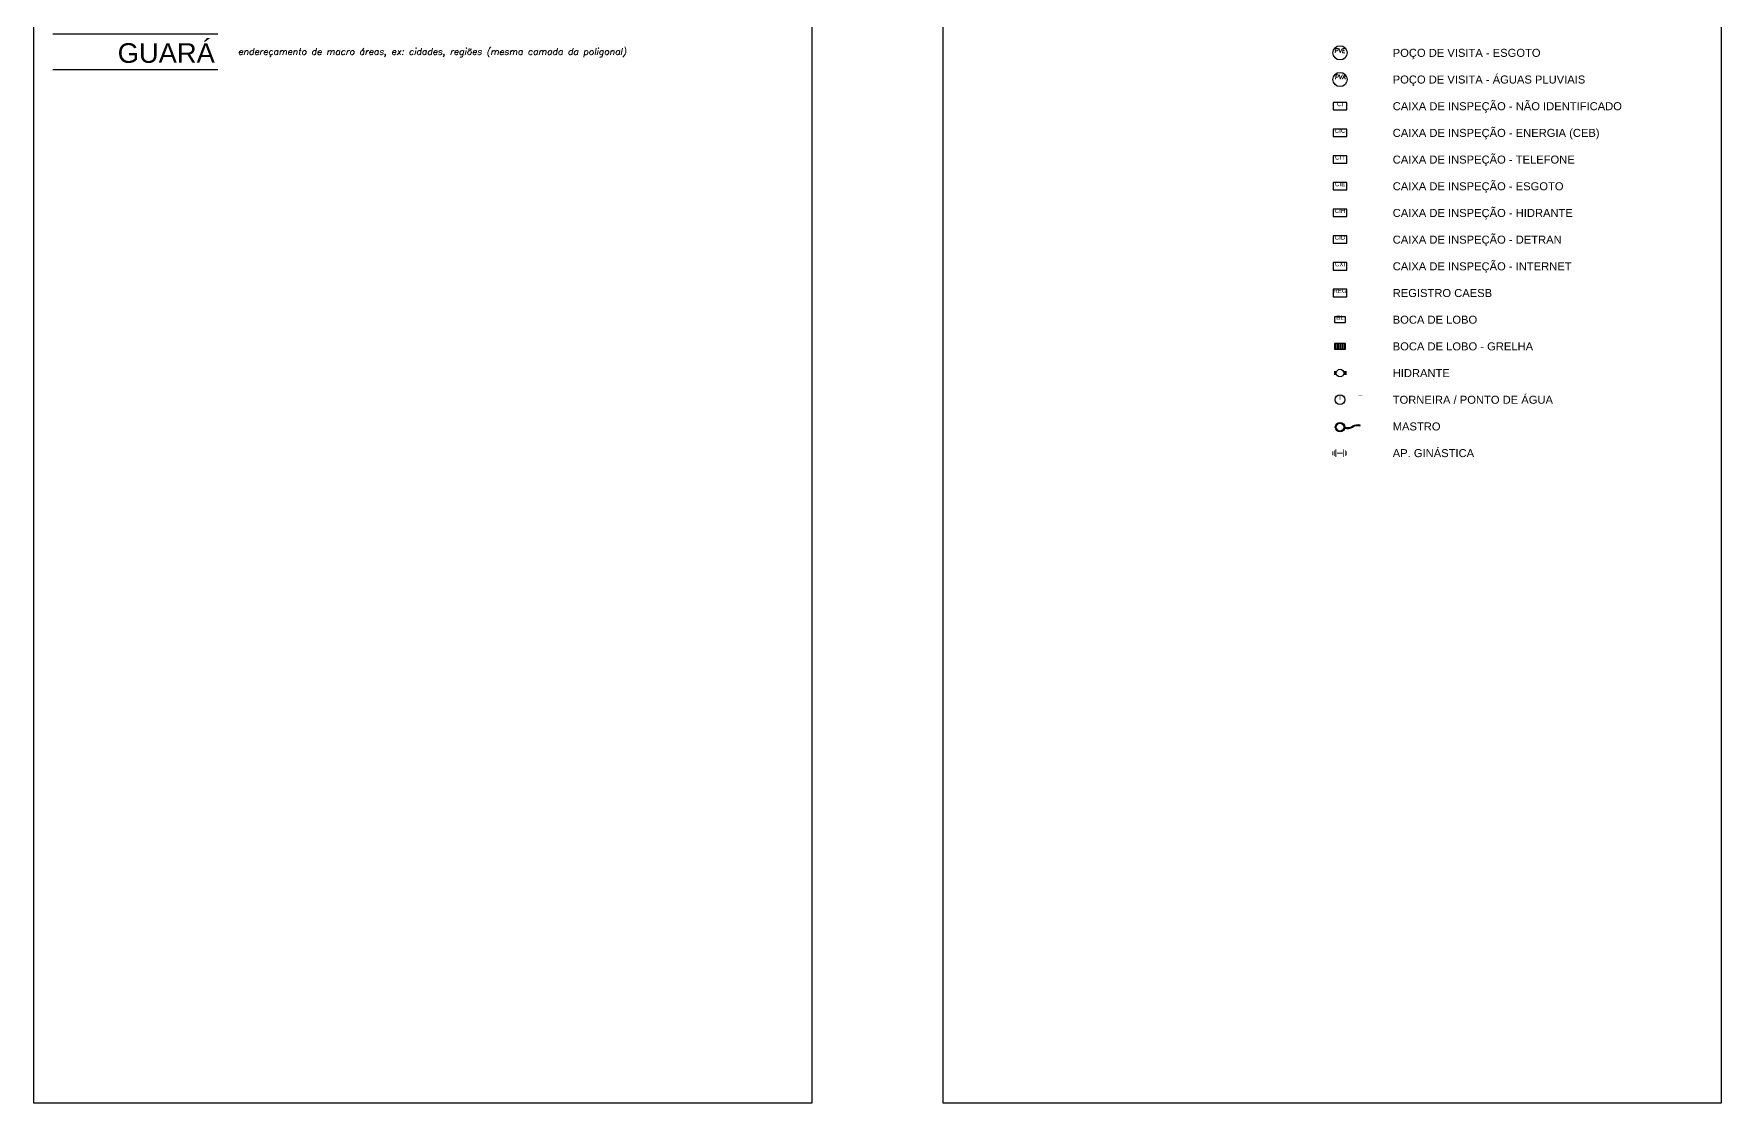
# Model space of a CAD drawing. Extents: x 190546 to 194941, y 8251022 to 8268833.
# Drawn here: x 190546.1 to 190925.6, y 8251191.7 to 8251432.2 of the extents above; entities that cross this region are included whole.
import ezdxf
from ezdxf.enums import TextEntityAlignment as Align

# ---------------------------------------------------------------- set-up
doc = ezdxf.new("R2010")
doc.units = 0
doc.header["$LTSCALE"] = 10
doc.header["$MEASUREMENT"] = 0
doc.linetypes.add('CONTINUO', pattern=[0])
for name, color, linetype in [('TOP-AP__GINASTICA', 250, 'CONTINUOUS'), ('TOP-CAIXA_INSPEÇÃO_SEM_IDE', 184, 'CONTINUOUS'), ('TOP-MASTRO', 20, 'CONTINUOUS'), ('TOP-REDE_ELÉTRICA_CAIXA_D0', 211, 'CONTINUOUS'), ('TOP-REDE_ELÉTRICA_CAIXA_DE', 10, 'CONTINUOUS'), ('TOP-REDE_ESGOTO_CAIXA_DE_I', 34, 'CONTINUOUS'), ('TOP-REDE_ESGOTO_POÇO_DE_VI', 34, 'CONTINUOUS'), ('TOP-REDE_TELEFONICA_CAIXA-', 210, 'CONTINUOUS'), ('TOP-REDE_TELEFONICA_CAIXA_', 30, 'CONTINUOUS'), ('TOP-REDE_ÁGUA_POTÁVEL_CAIX', 131, 'CONTINUOUS'), ('TOP-REDE_ÁGUA_POTÁVEL_HIDR', 131, 'CONTINUOUS'), ('TOP-REDE_ÁGUA_POTÁVEL_REGI', 131, 'CONTINUOUS'), ('TOP-REDE_ÁGUA_POTÁVEL_TORN', 131, 'CONTINUOUS'), ('TOP-REDE_ÁGUAS_PLUVIAIS_B0', 170, 'CONTINUOUS'), ('TOP-REDE_ÁGUAS_PLUVIAIS_BO', 170, 'CONTINUOUS'), ('TOP-REDE_ÁGUAS_PLUVIAIS_PO', 170, 'CONTINUOUS'), ('TOP-URB', 250, 'CONTINUOUS')]:
    doc.layers.add(name, color=color, linetype=linetype)
doc.styles.add('ARIAL', font='arial.ttf', dxfattribs={"height": 1.1})
doc.styles.add('ROMANS', font='romans', dxfattribs={"height": 0.2})

# ---------------------------------------------------------------- blocks, each defined once
blk = doc.blocks.new('A$C55BD694A')
at = {"layer": 'TOP-REDE_ESGOTO_POÇO_DE_VI'}
blk.add_circle((0, 0), 1.6, dxfattribs=at)
at = {"layer": 'TOP-REDE_ESGOTO_POÇO_DE_VI', "style": 'ROMANS', "oblique": 10}
blk.add_text('PVE', height=1, dxfattribs=at).set_placement((-0.06, 0.01), align=Align.CENTER)
blk = doc.blocks.new('A$C13FD63B8')
at = {"layer": 'TOP-REDE_ÁGUAS_PLUVIAIS_PO'}
blk.add_circle((0, 0), 1.6, dxfattribs=at)
at = {"layer": 'TOP-REDE_ÁGUAS_PLUVIAIS_PO', "style": 'ROMANS', "oblique": 10}
blk.add_text('PVA', height=1, dxfattribs=at).set_placement((-0.01, 0.06), align=Align.CENTER)
blk = doc.blocks.new('A$C12260DE9')
at = {"layer": 'TOP-CAIXA_INSPEÇÃO_SEM_IDE'}
blk.add_lwpolyline([(-1.54, 0.83), (-1.54, -0.83), (1.54, -0.83), (1.54, 0.83), (-1.54, 0.83)], dxfattribs=at)
at = {"layer": 'TOP-CAIXA_INSPEÇÃO_SEM_IDE', "style": 'ARIAL'}
blk.add_text('CI', height=1, dxfattribs=at).set_placement((0, 0), align=Align.CENTER)
blk = doc.blocks.new('A$C29C304B7')
at = {"layer": 'TOP-REDE_ELÉTRICA_CAIXA_DE'}
blk.add_lwpolyline([(-1.54, 0.83), (-1.54, -0.83), (1.54, -0.83), (1.54, 0.83), (-1.54, 0.83)], dxfattribs=at)
at = {"layer": 'TOP-REDE_ELÉTRICA_CAIXA_DE', "style": 'ARIAL'}
blk.add_text('CIC', height=1, dxfattribs=at).set_placement((0, 0), align=Align.CENTER)
blk = doc.blocks.new('A$C6FD4223E')
at = {"layer": 'TOP-REDE_TELEFONICA_CAIXA_'}
blk.add_lwpolyline([(-1.54, 0.83), (-1.54, -0.83), (1.54, -0.83), (1.54, 0.83), (-1.54, 0.83)], dxfattribs=at)
at = {"layer": 'TOP-REDE_TELEFONICA_CAIXA_', "style": 'ARIAL'}
blk.add_text('CIT', height=1, dxfattribs=at).set_placement((0, 0), align=Align.CENTER)
blk = doc.blocks.new('A$C0F2448E0')
at = {"layer": 'TOP-REDE_ESGOTO_CAIXA_DE_I', "flags": 128}
blk.add_lwpolyline([(-1.54, 0.83), (-1.54, -0.83), (1.54, -0.83), (1.54, 0.83), (-1.54, 0.83)], dxfattribs=at)
at = {"layer": 'TOP-REDE_ESGOTO_CAIXA_DE_I', "style": 'ARIAL'}
blk.add_text('CIE', height=1, dxfattribs=at).set_placement((0, 0), align=Align.CENTER)
blk = doc.blocks.new('A$C222801AC')
at = {"layer": 'TOP-REDE_ÁGUA_POTÁVEL_CAIX', "flags": 128}
blk.add_lwpolyline([(-1.54, 0.83), (-1.54, -0.83), (1.54, -0.83), (1.54, 0.83), (-1.54, 0.83)], dxfattribs=at)
at = {"layer": 'TOP-REDE_ÁGUA_POTÁVEL_CAIX', "style": 'ARIAL'}
blk.add_text('CIH', height=1, dxfattribs=at).set_placement((0, 0), align=Align.CENTER)
blk = doc.blocks.new('A$C3AFF17E5')
at = {"layer": 'TOP-REDE_ELÉTRICA_CAIXA_D0', "linetype": 'CONTINUO'}
blk.add_lwpolyline([(-1.54, 0.83), (-1.54, -0.83), (1.54, -0.83), (1.54, 0.83), (-1.54, 0.83)], dxfattribs=at)
at = {"layer": 'TOP-REDE_ELÉTRICA_CAIXA_D0', "linetype": 'CONTINUO', "style": 'ARIAL'}
blk.add_text('CID', height=1, dxfattribs=at).set_placement((0, 0), align=Align.CENTER)
blk = doc.blocks.new('A$C3F6D74D9')
at = {"layer": 'TOP-REDE_TELEFONICA_CAIXA-', "flags": 128}
blk.add_lwpolyline([(-1.54, 0.83), (-1.54, -0.83), (1.54, -0.83), (1.54, 0.83), (-1.54, 0.83)], dxfattribs=at)
at = {"layer": 'TOP-REDE_TELEFONICA_CAIXA-', "style": 'ARIAL'}
blk.add_text('CXI', height=1, dxfattribs=at).set_placement((0, 0), align=Align.CENTER)
blk = doc.blocks.new('A$C25073941')
at = {"layer": 'TOP-REDE_ÁGUA_POTÁVEL_REGI'}
blk.add_lwpolyline([(-1.54, 0.83), (-1.54, -0.83), (1.54, -0.83), (1.54, 0.83), (-1.54, 0.83)], dxfattribs=at)
at = {"layer": 'TOP-REDE_ÁGUA_POTÁVEL_REGI', "style": 'ARIAL'}
blk.add_text('REG', height=1, dxfattribs=at).set_placement((0, 0), align=Align.CENTER)
blk = doc.blocks.new('A$C654D5053')
at = {"layer": 'TOP-REDE_ÁGUAS_PLUVIAIS_BO', "flags": 128}
blk.add_lwpolyline([(-1.23, 0.66), (-1.23, -0.66), (1.23, -0.66), (1.23, 0.66), (-1.23, 0.66)], dxfattribs=at)
at = {"layer": 'TOP-REDE_ÁGUAS_PLUVIAIS_BO', "style": 'ARIAL'}
blk.add_text('BL', height=1, dxfattribs=at).set_placement((0, 0), align=Align.CENTER)
blk = doc.blocks.new('A$C0BEB5EB6')
at = {"layer": 'TOP-REDE_ÁGUA_POTÁVEL_HIDR'}
for p, q in [((-1.28, 0.43), (-1.28, -0.43)), ((-1.12, 0.43), (-1.12, -0.43)), ((-0.95, 0.43), (-0.95, -0.43)), ((0.95, 0.43), (0.95, -0.43)), ((1.12, 0.43), (1.12, -0.43)), ((1.28, 0.43), (1.28, -0.43))]:
    blk.add_line(p, q, dxfattribs=at)
blk.add_circle((0, 0), 0.864, dxfattribs=at)
blk = doc.blocks.new('A$C233C3A97')
at = {"layer": 'TOP-REDE_ÁGUA_POTÁVEL_TORN'}
blk.add_circle((0, 0), 1.1, dxfattribs=at)
at = {"layer": 'TOP-REDE_ÁGUA_POTÁVEL_TORN', "style": 'ARIAL'}
blk.add_text('T', height=1, dxfattribs=at).set_placement((0, 0), align=Align.CENTER)
blk = doc.blocks.new('A$C6FFF0C0E')
at = {"layer": 'TOP-REDE_ÁGUA_POTÁVEL_TORN', "const_width": 0.05}
blk.add_lwpolyline([(0, 0), (0, 1.7, 0.414214), (-0.18, 1.88), (-0.71, 1.88, 0.414214), (-0.89, 1.7), (-0.89, 1.52)], format="xyb", dxfattribs=at)
for points in [[(-0.16, 2.22), (-0.74, 2.22)], [(-0.45, 2.22), (-0.45, 1.88)]]:
    blk.add_lwpolyline(points, dxfattribs=at)
blk = doc.blocks.new('A$C7CFE4D38')
at = {"layer": 'TOP-REDE_ÁGUAS_PLUVIAIS_B0'}
for points in [[(-1.24, 0.66), (-1.24, -0.66), (1.23, -0.66), (1.23, 0.66), (-1.24, 0.66)], [(-0.88, -0.66), (-0.88, 0.66)], [(-0.53, -0.66), (-0.53, 0.66)], [(-0.18, -0.66), (-0.18, 0.66)], [(0.17, -0.66), (0.17, 0.66)], [(0.52, -0.66), (0.52, 0.66)], [(0.88, -0.66), (0.88, 0.66)], [(1.23, -0.66), (1.23, 0.66)]]:
    blk.add_lwpolyline(points, dxfattribs=at)
blk = doc.blocks.new('A$C5D413A16')
at = {"layer": 'TOP-AP__GINASTICA'}
for points, const_width in [([(-0.9, -0.29), (-0.9, 0.22)], 0.1), ([(-0.71, -0.38), (-0.71, 0.38)], 0.1), ([(-0.51, -0.51), (-0.51, 0.51)], 0.1), ([(-0.38, 0), (0.38, 0)], 0.15), ([(0.51, -0.51), (0.51, 0.51)], 0.1), ([(0.71, -0.38), (0.71, 0.38)], 0.1), ([(0.9, -0.29), (0.9, 0.22)], 0.1)]:
    blk.add_lwpolyline(points, dxfattribs=dict(at, const_width=const_width))

msp = doc.modelspace()

# ---------------------------------------------------------------- linework, layer by layer
at = {"layer": 'TOP-MASTRO'}
msp.add_line((190844.34, 8251343.92), (190844.4, 8251344.11), dxfattribs=at)
for radius in [1.07, 0.872]:
    msp.add_circle((190839.91, 8251343.7), radius, dxfattribs=at)
for centre, radius, start, end in [((190843.81, 8251341.99), 2.2, 74.5148, 120.1108), ((190841.6, 8251345.8), 2.4, 254.475, 300.1112), ((190841.6, 8251345.8), 2.2, 253.6284, 300.1054), ((190843.81, 8251341.99), 2, 74.5148, 120.1044)]:
    msp.add_arc(centre, radius, start, end, dxfattribs=at)
at = {"layer": 'TOP-URB', "ltscale": 1.4}
for p, q in [((190587.5, 8251432.04), (190550.41, 8251432.04)), ((190587.5, 8251424.05), (190550.41, 8251424.05))]:
    msp.add_line(p, q, dxfattribs=at)
for points in [[(190546.08, 8251639.68), (190721.08, 8251639.68), (190721.08, 8251191.68), (190546.08, 8251191.68)], [(190750.64, 8251639.68), (190925.64, 8251639.68), (190925.64, 8251191.68), (190750.64, 8251191.68)]]:
    msp.add_lwpolyline(points, close=True, dxfattribs=at)

# ---------------------------------------------------------------- block references
at = {"layer": 'TOP-AP__GINASTICA', "xscale": 1.731539253087249, "yscale": 1.731539253087249, "zscale": 1.731539253087249}
msp.add_blockref('A$C5D413A16', (190839.84, 8251337.86), dxfattribs=at)
at = {"layer": 'TOP-CAIXA_INSPEÇÃO_SEM_IDE'}
msp.add_blockref('A$C12260DE9', (190839.91, 8251415.86), dxfattribs=at)
at = {"layer": 'TOP-REDE_ELÉTRICA_CAIXA_D0'}
msp.add_blockref('A$C3AFF17E5', (190839.91, 8251385.86), dxfattribs=at)
at = {"layer": 'TOP-REDE_ELÉTRICA_CAIXA_DE'}
msp.add_blockref('A$C29C304B7', (190839.91, 8251409.86), dxfattribs=at)
at = {"layer": 'TOP-REDE_ESGOTO_CAIXA_DE_I'}
msp.add_blockref('A$C0F2448E0', (190839.91, 8251397.86), dxfattribs=at)
at = {"layer": 'TOP-REDE_ESGOTO_POÇO_DE_VI'}
msp.add_blockref('A$C55BD694A', (190839.91, 8251427.86), dxfattribs=at)
at = {"layer": 'TOP-REDE_TELEFONICA_CAIXA-'}
msp.add_blockref('A$C3F6D74D9', (190839.91, 8251379.86), dxfattribs=at)
at = {"layer": 'TOP-REDE_TELEFONICA_CAIXA_'}
msp.add_blockref('A$C6FD4223E', (190839.91, 8251403.86), dxfattribs=at)
at = {"layer": 'TOP-REDE_ÁGUA_POTÁVEL_CAIX'}
msp.add_blockref('A$C222801AC', (190839.91, 8251391.86), dxfattribs=at)
at = {"layer": 'TOP-REDE_ÁGUA_POTÁVEL_HIDR'}
msp.add_blockref('A$C0BEB5EB6', (190839.91, 8251355.86), dxfattribs=at)
at = {"layer": 'TOP-REDE_ÁGUA_POTÁVEL_REGI'}
msp.add_blockref('A$C25073941', (190839.91, 8251373.86), dxfattribs=at)
at = {"layer": 'TOP-REDE_ÁGUA_POTÁVEL_TORN'}
for name, p in [('A$C233C3A97', (190839.91, 8251349.86)), ('A$C6FFF0C0E', (190844.91, 8251349.01))]:
    msp.add_blockref(name, p, dxfattribs=at)
at = {"layer": 'TOP-REDE_ÁGUAS_PLUVIAIS_B0'}
msp.add_blockref('A$C7CFE4D38', (190839.92, 8251361.86), dxfattribs=at)
at = {"layer": 'TOP-REDE_ÁGUAS_PLUVIAIS_BO'}
msp.add_blockref('A$C654D5053', (190839.91, 8251367.86), dxfattribs=at)
at = {"layer": 'TOP-REDE_ÁGUAS_PLUVIAIS_PO'}
msp.add_blockref('A$C13FD63B8', (190839.91, 8251421.86), dxfattribs=at)

# ---------------------------------------------------------------- texts
at = {"layer": 'TOP-URB', "ltscale": 1.4, "style": 'ARIAL'}
msp.add_text('GUARÁ', height=4.4, dxfattribs=at).set_placement((190564.96, 8251425.62))
at = {"layer": 'TOP-URB', "ltscale": 1.4, "style": 'ROMANS', "oblique": 10}
msp.add_text('endereçamento de macro áreas, ex: cidades, regiões (mesma camada da poligonal)', height=1.5, dxfattribs=at).set_placement((190592.03, 8251427.4))
at = {"layer": 'TOP-URB', "style": 'ARIAL'}
for s, p in [('POÇO DE VISITA - ESGOTO', (190851.75, 8251426.96)), ('POÇO DE VISITA - ÁGUAS PLUVIAIS', (190851.75, 8251420.96)), ('CAIXA DE INSPEÇÃO - NÃO IDENTIFICADO', (190851.75, 8251414.96)), ('CAIXA DE INSPEÇÃO - ENERGIA (CEB)', (190851.75, 8251408.96)), ('CAIXA DE INSPEÇÃO - TELEFONE', (190851.75, 8251402.96)), ('CAIXA DE INSPEÇÃO - ESGOTO', (190851.75, 8251396.96)), ('CAIXA DE INSPEÇÃO - HIDRANTE', (190851.75, 8251390.96)), ('CAIXA DE INSPEÇÃO - DETRAN', (190851.75, 8251384.96)), ('CAIXA DE INSPEÇÃO - INTERNET', (190851.75, 8251378.96)), ('REGISTRO CAESB', (190851.75, 8251372.96)), ('BOCA DE LOBO', (190851.75, 8251366.96)), ('BOCA DE LOBO - GRELHA', (190851.75, 8251360.96)), ('HIDRANTE', (190851.75, 8251354.96)), ('TORNEIRA / PONTO DE ÁGUA', (190851.75, 8251348.96)), ('MASTRO', (190851.75, 8251342.96)), ('AP. GINÁSTICA', (190851.75, 8251336.96))]:
    msp.add_text(s, height=1.8, dxfattribs=at).set_placement(p)

doc.saveas('drawing.dxf')
